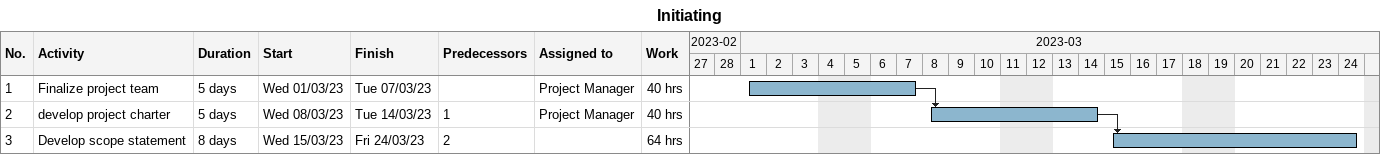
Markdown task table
Initiating

| ID | Task | Duration | Start | Finish | Predecessors | Resources | Work (h) |
|---|---|---|---|---|---|---|---|
| 1 | Finalize project team | 5d | 2023-03-01 | 2023-03-07 |  | Project Manager | 40 |
| 2 | develop project charter | 5d | 2023-03-08 | 2023-03-14 | 1 | Project Manager | 40 |
| 3 | Develop scope statement | 8d | 2023-03-15 | 2023-03-24 | 2 |  | 64 |
